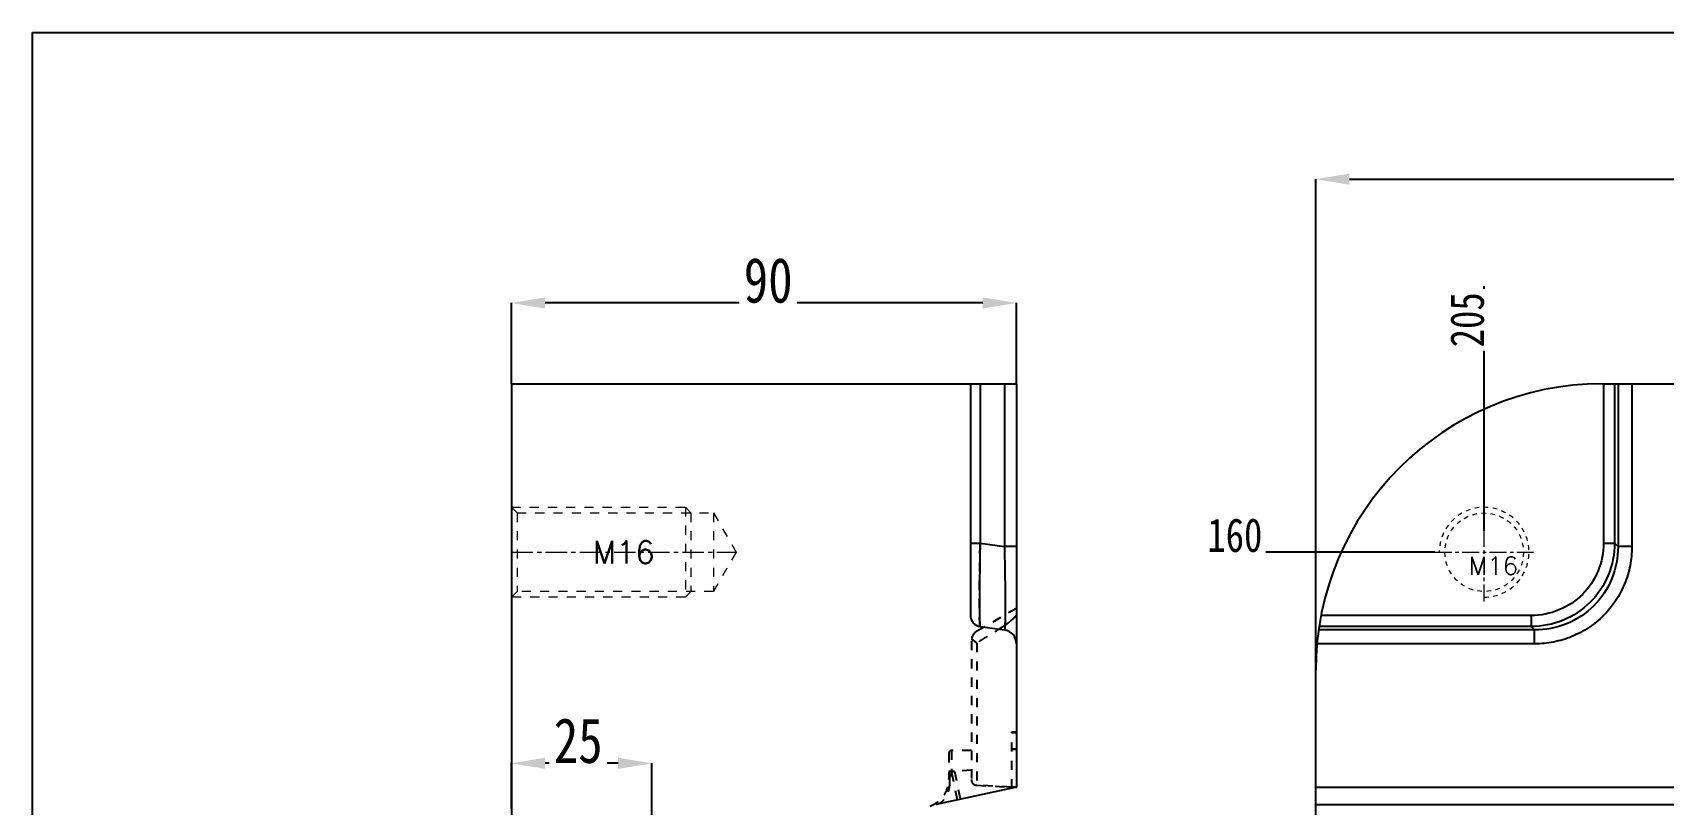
# Model space of a CAD drawing. Header units: millimetres. Extents: x -2895 to -298, y -11750 to -2997.
# Drawn here: x -2090 to -1799.4, y -6486.5 to -6349 of the extents above; entities that cross this region are included whole.
import ezdxf
from ezdxf.enums import TextEntityAlignment as Align

# ---------------------------------------------------------------- set-up
doc = ezdxf.new("R2010")
doc.units = ezdxf.units.MM
doc.header["$LTSCALE"] = 16.335
doc.header["$PDMODE"] = 3
doc.header["$PDSIZE"] = 0.3125
doc.linetypes.add('CENTER', pattern=[0.6, 0.375, -0.075, 0.075, -0.075])
doc.linetypes.add('HIDDEN', pattern=[0.2, 0.1, -0.1])
doc.layers.get('0').update_dxf_attribs({"linetype": 'CONTINUOUS'})
doc.layers.get('Defpoints').update_dxf_attribs({"linetype": 'CONTINUOUS'})
doc.layers.add('DEFAULT_2', color=8, linetype='HIDDEN')
doc.layers.add('screw', color=33, linetype='CONTINUOUS', lineweight=13)
doc.styles.get("Standard").update_dxf_attribs({"font": 'txt', "width": 0.8})
doc.styles.add('TXT', font='txt.shx', dxfattribs={"bigfont": 'gbcbig.shx'})
doc.dimstyles.new('ISO-25', dxfattribs={"dimtxt": 8, "dimasz": 6, "dimexe": 0, "dimexo": 0, "dimgap": 0, "dimtad": 1, "dimdsep": 46, "dimtxsty": 'Standard', "dimcen": 0, "dimclrd": 4, "dimclre": 4, "dimclrt": 6, "dimazin": 0, "dimtfac": 1, "dimtofl": 0, "dimtmove": 0, "dimatfit": 3, "dimfxl": 0, "dimarcsym": 0})

# ---------------------------------------------------------------- blocks, each defined once
blk = doc.blocks.new('*D561')
at = {"color": 4, "lineweight": -2, "transparency": 16777216}
for p, q in [((-1861.39, -6462.62), (-1861.39, -6375.15)), ((-1855.39, -6375.15), (-1397.39, -6375.15)), ((-1391.39, -6483.51), (-1391.39, -6375.15))]:
    blk.add_line(p, q, dxfattribs=at)
at = {"color": 4, "transparency": 16777216}
for points in [[(-1855.39, -6374.15), (-1855.39, -6376.15), (-1861.39, -6375.15)], [(-1397.39, -6374.15), (-1397.39, -6376.15), (-1391.39, -6375.15)]]:
    blk.add_solid(points, dxfattribs=at)
at = {"layer": 'Defpoints', "color": 0, "transparency": 16777216}
for p in [(-1391.39, -6375.15), (-1861.39, -6462.62), (-1391.39, -6483.51)]:
    blk.add_point(p, dxfattribs=at)
at = {"color": 6, "transparency": 16777216, "insert": (-1634.56, -6371.15), "char_height": 8, "attachment_point": 5, "bg_fill": 3, "box_fill_scale": 1.1, "bg_fill_color": 256, "bg_fill_true_color": 13158600, "bg_fill_transparency": 0}
blk.add_mtext('470', dxfattribs=at)
blk = doc.blocks.new('*D563')
at = {"color": 4, "lineweight": -2, "transparency": 16777216}
for p, q in [((-2004.72, -6487.3), (-2004.72, -6479.23)), ((-1985.72, -6479.23), (-1998.72, -6479.23)), ((-1979.72, -6488.57), (-1979.72, -6479.23))]:
    blk.add_line(p, q, dxfattribs=at)
at = {"color": 4, "transparency": 16777216}
for points in [[(-1998.72, -6478.23), (-1998.72, -6480.23), (-2004.72, -6479.23)], [(-1985.72, -6478.23), (-1985.72, -6480.23), (-1979.72, -6479.23)]]:
    blk.add_solid(points, dxfattribs=at)
at = {"layer": 'Defpoints', "color": 0, "transparency": 16777216}
for p in [(-2004.72, -6479.23), (-2004.72, -6487.3), (-1979.72, -6488.57)]:
    blk.add_point(p, dxfattribs=at)
at = {"color": 6, "transparency": 16777216, "insert": (-1992.82, -6475.23), "char_height": 8, "attachment_point": 5, "bg_fill": 3, "box_fill_scale": 1.1, "bg_fill_color": 256, "bg_fill_true_color": 13158600, "bg_fill_transparency": 0}
blk.add_mtext('25', dxfattribs=at)
blk = doc.blocks.new('*D565')
at = {"color": 4, "lineweight": -2, "transparency": 16777216}
for p, q in [((-2004.72, -6411.62), (-2004.72, -6397.22)), ((-1920.72, -6397.22), (-1998.72, -6397.22)), ((-1914.72, -6411.62), (-1914.72, -6397.22))]:
    blk.add_line(p, q, dxfattribs=at)
at = {"color": 4, "transparency": 16777216}
for points in [[(-1998.72, -6396.22), (-1998.72, -6398.22), (-2004.72, -6397.22)], [(-1920.72, -6396.22), (-1920.72, -6398.22), (-1914.72, -6397.22)]]:
    blk.add_solid(points, dxfattribs=at)
at = {"layer": 'Defpoints', "color": 0, "transparency": 16777216}
for p in [(-2004.72, -6397.22), (-2004.72, -6411.62), (-1914.72, -6411.62)]:
    blk.add_point(p, dxfattribs=at)
at = {"color": 6, "transparency": 16777216, "insert": (-1958.97, -6393.22), "char_height": 8, "attachment_point": 5, "bg_fill": 3, "box_fill_scale": 1.1, "bg_fill_color": 256, "bg_fill_true_color": 13158600, "bg_fill_transparency": 0}
blk.add_mtext('90', dxfattribs=at)
blk = doc.blocks.new('screw_m16_g')
at = {"layer": 'screw', "color": 1, "linetype": 'CENTER', "ltscale": 0.497582}
for p, q in [((0, -8.8), (0, 8.8)), ((-8.8, 0), (8.8, 0))]:
    blk.add_line(p, q, dxfattribs=at)
at = {"layer": 'screw', "color": 33, "linetype": 'HIDDEN', "ltscale": 0.497582}
blk.add_circle((0, 0), 7, dxfattribs=at)
at = {"layer": 'screw', "color": 92, "linetype": 'HIDDEN', "ltscale": 0.497582}
blk.add_arc((0, 0), 8, 270, 180, dxfattribs=at)
at = {"layer": 'screw', "color": 6, "style": 'TXT'}
blk.add_text('M16', height=3.2, dxfattribs=at).set_placement((-2.72, -4))
blk = doc.blocks.new('*D556')
at = {"color": 4, "lineweight": -2, "transparency": 16777216}
blk.add_line((-1840.19, -6441.62), (-1881.01, -6441.62), dxfattribs=at)
at = {"layer": 'Defpoints', "color": 0, "transparency": 16777216}
for p in [(-1840.19, -6441.62), (-1626.39, -6601.62)]:
    blk.add_point(p, dxfattribs=at)
at = {"color": 6, "transparency": 16777216, "insert": (-1875.81, -6438.62), "char_height": 6, "attachment_point": 5, "bg_fill": 3, "box_fill_scale": 1.1, "bg_fill_color": 256, "bg_fill_true_color": 13158600, "bg_fill_transparency": 0}
blk.add_mtext('160', dxfattribs=at)
at = {"layer": 'Defpoints', "color": 0, "transparency": 16777216}
blk.add_point((-1870.61, -6441.62), dxfattribs=at)
blk = doc.blocks.new('*D558')
at = {"color": 4, "lineweight": -2, "transparency": 16777216}
blk.add_line((-1831.39, -6437.81), (-1831.39, -6394.21), dxfattribs=at)
at = {"layer": 'Defpoints', "color": 0, "transparency": 16777216}
for p in [(-1831.39, -6437.81), (-1626.39, -6601.62)]:
    blk.add_point(p, dxfattribs=at)
at = {"color": 6, "transparency": 16777216, "insert": (-1834.39, -6400.21), "char_height": 6, "attachment_point": 5, "rotation": 90, "bg_fill": 3, "box_fill_scale": 1.1, "bg_fill_color": 256, "bg_fill_true_color": 13158600, "bg_fill_transparency": 0}
blk.add_mtext('205', dxfattribs=at)
at = {"layer": 'Defpoints', "color": 0, "transparency": 16777216}
blk.add_point((-1831.39, -6406.21), dxfattribs=at)

msp = doc.modelspace()

# ---------------------------------------------------------------- linework, layer by layer
at = {"color": 7, "linetype": 'Continuous'}
for p, q in [((-2004.722, -6411.623), (-2004.722, -6791.623)), ((-2004.722, -6411.623), (-1914.722, -6411.623)), ((-1922.922, -6411.623), (-1922.922, -6452.887)), ((-1921.2, -6411.623), (-1921.2, -6440.013)), ((-1916.874, -6411.623), (-1916.874, -6440.621)), ((-1914.722, -6411.623), (-1914.722, -6483.51)), ((-1810.385, -6411.623), (-1442.385, -6411.623)), ((-1810.122, -6411.623), (-1810.122, -6440.013)), ((-1808.141, -6411.623), (-1808.141, -6440.013)), ((-1807.533, -6411.623), (-1807.533, -6440.621)), ((-1805.057, -6411.623), (-1805.057, -6440.621)), ((-1922.922, -6440.013), (-1921.2, -6440.013)), ((-1921.2, -6440.013), (-1916.874, -6440.621)), ((-1914.722, -6440.621), (-1916.874, -6440.621)), ((-1810.122, -6440.013), (-1808.141, -6440.013)), ((-1808.141, -6440.013), (-1807.533, -6440.621)), ((-1805.057, -6440.621), (-1807.533, -6440.621)), ((-1822.995, -6452.887), (-1860.447, -6452.887)), ((-1822.995, -6452.887), (-1822.995, -6454.867)), ((-1921.2, -6454.867), (-1916.874, -6455.475)), ((-1822.387, -6455.475), (-1860.882, -6455.475)), ((-1822.995, -6454.867), (-1860.792, -6454.867)), ((-1822.995, -6454.867), (-1822.387, -6455.475)), ((-1822.387, -6457.951), (-1822.387, -6455.475)), ((-1822.387, -6457.951), (-1861.171, -6457.951)), ((-1861.385, -6740.623), (-1861.385, -6462.623)), ((-1914.722, -6483.51), (-1929.019, -6486.548)), ((-1861.385, -6483.51), (-1783.885, -6483.51)), ((-1861.385, -6486.548), (-1749.256, -6486.548))]:
    msp.add_line(p, q, dxfattribs=at)
msp.add_lwpolyline([(-2090.041, -6349.048), (-1299.97, -6349.048), (-1299.97, -6910.924), (-2090.041, -6910.924)], close=True)
for centre, radius, start, end in [((-1810.385, -6462.623), 51, 90, 179.99993), ((-1920.922, -6452.887), 2, 180, 262), ((-1917.222, -6457.951), 2.5, 0, 82)]:
    msp.add_arc(centre, radius, start, end, dxfattribs=at)
for points, knots in [([(-1921.2, -6440.013), (-1921.218, -6440.979), (-1921.249, -6442.874), (-1921.284, -6445.625), (-1921.303, -6447.801), (-1921.311, -6449.408), (-1921.313, -6450.485), (-1921.311, -6451.461), (-1921.306, -6452.325), (-1921.297, -6453.071), (-1921.285, -6453.691), (-1921.272, -6454.126), (-1921.259, -6454.407), (-1921.249, -6454.567), (-1921.239, -6454.691), (-1921.228, -6454.784), (-1921.218, -6454.834), (-1921.208, -6454.866), (-1921.2, -6454.867)], [0, 0, 0, 0, 0.1949732, 0.3825459, 0.5554064, 0.6342355, 0.706922, 0.7727742, 0.8311391, 0.881476, 0.9233175, 0.9562938, 0.9693701, 0.9801289, 0.9885569, 0.994652, 0.9984271, 1, 1, 1, 1]), ([(-1916.874, -6440.621), (-1916.852, -6441.59), (-1916.814, -6443.49), (-1916.77, -6446.251), (-1916.746, -6448.435), (-1916.737, -6450.048), (-1916.734, -6451.128), (-1916.736, -6452.105), (-1916.743, -6452.969), (-1916.753, -6453.712), (-1916.769, -6454.328), (-1916.787, -6454.81), (-1916.808, -6455.129), (-1916.826, -6455.312), (-1916.841, -6455.401), (-1916.85, -6455.448), (-1916.867, -6455.477), (-1916.874, -6455.475)], [0, 0, 0, 0, 0.1954133, 0.3836121, 0.557117, 0.6362006, 0.7090592, 0.7749802, 0.8332925, 0.8834513, 0.9249957, 0.9575718, 0.9809337, 0.9891107, 0.9949575, 0.9985096, 1, 1, 1, 1]), ([(-1808.141, -6440.013), (-1808.146, -6441.946), (-1808.916, -6445.85), (-1812.217, -6450.792), (-1817.159, -6454.093), (-1821.063, -6454.863), (-1822.995, -6454.867)], [0, 0, 0, 0, 0.2500415, 0.5000414, 0.7499868, 1, 1, 1, 1]), ([(-1810.122, -6440.013), (-1810.122, -6441.69), (-1810.78, -6445.079), (-1813.639, -6449.37), (-1817.93, -6452.229), (-1821.319, -6452.887), (-1822.995, -6452.887)], [0, 0, 0, 0, 0.2500577, 0.5000416, 0.7499707, 1, 1, 1, 1]), ([(-1807.533, -6440.621), (-1807.527, -6442.558), (-1808.273, -6446.476), (-1811.569, -6451.44), (-1816.534, -6454.735), (-1820.451, -6455.482), (-1822.387, -6455.475)], [0, 0, 0, 0, 0.2500444, 0.5000443, 0.7499905, 1, 1, 1, 1]), ([(-1805.057, -6440.621), (-1805.058, -6441.755), (-1805.277, -6444.028), (-1806.26, -6447.305), (-1807.865, -6450.327), (-1810.033, -6452.975), (-1812.681, -6455.144), (-1815.704, -6456.749), (-1818.981, -6457.731), (-1821.254, -6457.951), (-1822.387, -6457.951)], [0, 0, 0, 0, 0.1249878, 0.2500067, 0.3749989, 0.4999994, 0.6249998, 0.7499923, 0.8750117, 1, 1, 1, 1])]:
    msp.add_open_spline(points, degree=3, knots=knots, dxfattribs=at)
at = {"layer": 'DEFAULT_2', "color": 8, "linetype": 'HIDDEN'}
for p, q in [((-1914.722, -6451.623), (-1921.762, -6455.688)), ((-1922.762, -6457.42), (-1922.762, -6482.134)), ((-1921.81, -6457.802), (-1921.81, -6483.138)), ((-1915.522, -6483.68), (-1915.522, -6473.623)), ((-1915.522, -6473.623), (-1914.722, -6473.623)), ((-1915.522, -6473.719), (-1914.722, -6473.719)), ((-1926.28, -6476.951), (-1926.28, -6480.829)), ((-1922.762, -6476.951), (-1926.28, -6476.951)), ((-1915.522, -6476.623), (-1914.722, -6476.623)), ((-1915.522, -6476.719), (-1914.722, -6476.719)), ((-1926.782, -6477.454), (-1926.782, -6482.129)), ((-1925.765, -6480.72), (-1926.782, -6480.72)), ((-1926.28, -6480.829), (-1926.624, -6481.633)), ((-1926.624, -6481.633), (-1926.403, -6481.118)), ((-1926.403, -6481.118), (-1926.318, -6480.918)), ((-1926.318, -6480.918), (-1926.28, -6480.829)), ((-1925.765, -6480.72), (-1926.28, -6480.829)), ((-1925.235, -6485.744), (-1926.28, -6480.829)), ((-1922.762, -6480.446), (-1925.765, -6480.72)), ((-1925.765, -6480.72), (-1924.72, -6485.635)), ((-1921.81, -6483.138), (-1914.722, -6483.51)), ((-1921.81, -6483.138), (-1914.722, -6483.51)), ((-1915.69, -6483.459), (-1921.81, -6483.138)), ((-1915.694, -6483.459), (-1921.81, -6483.138)), ((-1914.722, -6483.51), (-1915.694, -6483.459)), ((-1914.722, -6483.51), (-1915.69, -6483.459))]:
    msp.add_line(p, q, dxfattribs=at)
for centre, radius, start, end in [((-1920.762, -6457.42), 2, 120, 180), ((-1944.316, -6414.725), 48.48, 303.0203, 303.95219), ((-1948.393, -6408.509), 55.914, 303.11766, 303.30474), ((-1942.464, -6417.507), 45.138, 303.28715, 303.98388), ((-1926.28, -6477.453), 0.502, 90, 180), ((-1931.807, -6482.129), 5.025, 289.77613, 0), ((-1933.751, -6482.438), 7.173, 2.4506, 6.4432), ((-1933.383, -6482.431), 6.805, 354.9625, 2.52021), ((-1921.757, -6482.135), 1.005, 179.99371, 267.00629)]:
    msp.add_arc(centre, radius, start, end, dxfattribs=at)
for points, knots in [([(-1921.2, -6454.867), (-1921.208, -6454.866), (-1921.218, -6454.834), (-1921.228, -6454.784), (-1921.239, -6454.691), (-1921.249, -6454.567), (-1921.259, -6454.407), (-1921.272, -6454.126), (-1921.285, -6453.691), (-1921.297, -6453.071), (-1921.306, -6452.325), (-1921.311, -6451.46), (-1921.313, -6450.484), (-1921.311, -6449.407), (-1921.303, -6447.8), (-1921.284, -6445.625), (-1921.249, -6442.874), (-1921.218, -6440.979), (-1921.2, -6440.013)], [0, 0, 0, 0, 0.0015726, 0.0053466, 0.0114407, 0.0198689, 0.03063, 0.0437109, 0.0767009, 0.1185589, 0.1689233, 0.227305, 0.2931714, 0.3658628, 0.4446785, 0.6174954, 0.8050208, 1, 1, 1, 1]), ([(-1914.722, -6452.778), (-1914.721, -6452.773), (-1914.743, -6452.812), (-1914.758, -6452.827), (-1914.801, -6452.891), (-1914.869, -6452.981), (-1914.978, -6453.117), (-1915.128, -6453.282), (-1915.299, -6453.454), (-1915.485, -6453.626), (-1915.683, -6453.798), (-1915.963, -6454.026), (-1916.331, -6454.306), (-1916.791, -6454.634), (-1917.266, -6454.958), (-1917.915, -6455.389), (-1918.745, -6455.92), (-1919.756, -6456.551), (-1920.779, -6457.178), (-1921.465, -6457.594), (-1921.81, -6457.802)], [0, 0, 0, 0, 0.0018308, 0.0070125, 0.0148207, 0.0245328, 0.0476039, 0.0736345, 0.1015076, 0.1306498, 0.1607386, 0.1915549, 0.254823, 0.3196657, 0.3856092, 0.452351, 0.5874986, 0.7241306, 0.8617309, 1, 1, 1, 1]), ([(-1914.722, -6452.778), (-1914.727, -6452.779), (-1914.731, -6452.794), (-1914.744, -6452.808), (-1914.765, -6452.841), (-1914.8, -6452.888), (-1914.849, -6452.955), (-1914.908, -6453.03), (-1914.999, -6453.14), (-1915.128, -6453.283), (-1915.298, -6453.454), (-1915.55, -6453.687), (-1915.893, -6453.973), (-1916.331, -6454.306), (-1916.791, -6454.634), (-1917.265, -6454.958), (-1917.915, -6455.389), (-1918.745, -6455.92), (-1919.756, -6456.551), (-1920.779, -6457.178), (-1921.465, -6457.594), (-1921.81, -6457.802)], [0, 0, 0, 0, 0.0018367, 0.0040445, 0.0070064, 0.0148164, 0.0245322, 0.0355873, 0.0475992, 0.0736341, 0.1015116, 0.130656, 0.1915533, 0.2548189, 0.3196589, 0.3856001, 0.4523426, 0.5874908, 0.7241252, 0.861728, 1, 1, 1, 1]), ([(-1917.24, -6454.939), (-1916.965, -6454.754), (-1916.56, -6454.474), (-1916.04, -6454.086), (-1915.674, -6453.793), (-1915.39, -6453.543), (-1915.184, -6453.34), (-1915.045, -6453.192), (-1914.925, -6453.051), (-1914.838, -6452.941), (-1914.783, -6452.864), (-1914.751, -6452.822), (-1914.735, -6452.793), (-1914.723, -6452.782), (-1914.722, -6452.778)], [0, 0, 0, 0, 0.2977243, 0.442675, 0.5836156, 0.7185961, 0.7828385, 0.8439586, 0.9004878, 0.9497192, 0.9699895, 0.9860054, 0.9963763, 1, 1, 1, 1]), ([(-1917.234, -6454.935), (-1916.96, -6454.751), (-1916.556, -6454.471), (-1916.037, -6454.083), (-1915.672, -6453.791), (-1915.338, -6453.497), (-1915.091, -6453.246), (-1914.924, -6453.051), (-1914.826, -6452.927), (-1914.765, -6452.835), (-1914.729, -6452.792), (-1914.722, -6452.778)], [0, 0, 0, 0, 0.2977588, 0.4427211, 0.5836614, 0.7186479, 0.843976, 0.9005047, 0.9497401, 0.9859826, 1, 1, 1, 1]), ([(-1922.72, -6457.01), (-1922.674, -6457.086), (-1922.537, -6457.22), (-1922.219, -6457.465), (-1921.975, -6457.664), (-1921.81, -6457.802)], [0, 0, 0, 0, 0.220503, 0.4649572, 1, 1, 1, 1]), ([(-1921.81, -6457.802), (-1921.948, -6457.686), (-1922.154, -6457.52), (-1922.422, -6457.307), (-1922.55, -6457.204), (-1922.606, -6457.149)], [0, 0, 0, 0, 0.5247597, 0.7704199, 1, 1, 1, 1]), ([(-1929.019, -6486.548), (-1928.623, -6486.464), (-1928.03, -6486.153), (-1927.433, -6485.492), (-1926.909, -6484.603), (-1926.56, -6483.281), (-1926.562, -6482.179), (-1926.624, -6481.633)], [0, 0, 0, 0, 0.2044645, 0.3212413, 0.4479635, 0.7224999, 1, 1, 1, 1]), ([(-1929.009, -6486.546), (-1928.707, -6486.481), (-1928.082, -6486.202), (-1927.33, -6485.409), (-1926.807, -6484.308), (-1926.644, -6483.468), (-1926.605, -6483.028)], [0, 0, 0, 0, 0.2043459, 0.4392475, 0.7081992, 1, 1, 1, 1]), ([(-1926.624, -6481.633), (-1926.644, -6481.68), (-1926.68, -6481.775), (-1926.718, -6481.896), (-1926.743, -6481.985), (-1926.764, -6482.055), (-1926.766, -6482.08), (-1926.787, -6482.136), (-1926.782, -6482.129)], [0, 0, 0, 0, 0.295992, 0.5834481, 0.7202391, 0.8471314, 0.9527055, 1, 1, 1, 1]), ([(-1926.624, -6481.633), (-1926.644, -6481.68), (-1926.68, -6481.775), (-1926.718, -6481.896), (-1926.743, -6481.985), (-1926.764, -6482.055), (-1926.766, -6482.08), (-1926.787, -6482.136), (-1926.782, -6482.129)], [0, 0, 0, 0, 0.295992, 0.5834481, 0.7202391, 0.8471314, 0.9527055, 1, 1, 1, 1]), ([(-1926.782, -6482.129), (-1926.782, -6482.12), (-1926.772, -6482.095), (-1926.761, -6482.048), (-1926.744, -6481.986), (-1926.718, -6481.894), (-1926.68, -6481.775), (-1926.643, -6481.681), (-1926.624, -6481.633)], [0, 0, 0, 0, 0.0518988, 0.1533052, 0.2822157, 0.4183522, 0.7048856, 1, 1, 1, 1])]:
    msp.add_open_spline(points, degree=3, knots=knots, dxfattribs=at)
msp.add_open_spline([(-1922.606, -6457.149), (-1922.649, -6457.107), (-1922.689, -6457.061), (-1922.72, -6457.01)], degree=3, dxfattribs=at)
msp.add_open_spline([(-1922.606, -6457.149), (-1922.649, -6457.107), (-1922.689, -6457.061), (-1922.72, -6457.01)], degree=3, dxfattribs=at)
at = {"layer": 'screw', "color": 92, "linetype": 'HIDDEN', "ltscale": 0.995164}
for p, q in [((-2004.722, -6433.623), (-1973.722, -6433.623)), ((-1973.722, -6433.623), (-1972.722, -6434.623)), ((-1973.722, -6433.623), (-1973.722, -6449.623)), ((-1972.722, -6434.623), (-1972.722, -6448.623)), ((-1973.722, -6449.623), (-2004.722, -6449.623)), ((-1972.722, -6448.623), (-1973.722, -6449.623))]:
    msp.add_line(p, q, dxfattribs=at)
at = {"layer": 'screw', "color": 8, "linetype": 'HIDDEN', "ltscale": 0.995164}
for p, q in [((-2004.722, -6433.623), (-2003.722, -6434.623)), ((-2003.722, -6434.623), (-2003.722, -6448.623)), ((-2003.722, -6434.623), (-1968.722, -6434.623)), ((-1968.722, -6434.623), (-1964.681, -6441.623)), ((-1968.722, -6434.623), (-1968.722, -6448.623)), ((-1964.681, -6441.623), (-1968.722, -6448.623)), ((-2003.722, -6448.623), (-2004.722, -6449.623)), ((-1968.722, -6448.623), (-2003.722, -6448.623))]:
    msp.add_line(p, q, dxfattribs=at)
at = {"layer": 'screw', "color": 1, "linetype": 'CENTER', "ltscale": 0.621977}
msp.add_line((-2004.722, -6441.623), (-1964.681, -6441.623), dxfattribs=at)

# ---------------------------------------------------------------- texts
at = {"layer": 'screw', "color": 6, "linetype": 'HIDDEN', "ltscale": 0.995164, "style": 'TXT'}
msp.add_text('M16', height=4, rotation=360, dxfattribs=at).set_placement((-1984.701, -6441.623), align=Align.MIDDLE)

# ---------------------------------------------------------------- next in the draw order: dimensions: what is measured, and where the dimension line sits
for base, p1, p2, picture, middle in [((-1391.385, -6375.149), (-1861.385, -6462.623), (-1391.385, -6483.51), '*D561', (-1634.561, -6375.149)), ((-2004.722, -6397.217), (-1914.722, -6411.623), (-2004.722, -6411.623), '*D565', (-1958.97, -6397.217)), ((-2004.722, -6479.234), (-1979.722, -6488.573), (-2004.722, -6487.303), '*D563', (-1992.82, -6479.234))]:
    dim = msp.add_linear_dim(base=base, p1=p1, p2=p2, dimstyle='ISO-25', override={"dimfxl": 1.25})
    dim.commit()
    dim.dimension.update_dxf_attribs({"geometry": picture, "text_midpoint": middle, "dimtype": 160})

# ---------------------------------------------------------------- next in the draw order: block references
at = {"layer": 'screw'}
msp.add_blockref('screw_m16_g', (-1831.385, -6441.623), dxfattribs=at)

# ---------------------------------------------------------------- next in the draw order: dimensions: what is measured, and where the dimension line sits
dim = msp.add_ordinate_dim(feature_location=(-1840.185, -6441.623), offset=(-30.42, 0), dtype=0, origin=(-1626.385, -6601.624), dimstyle='ISO-25', override={"dimtxt": 6, "dimfxl": 1.25})
dim.commit()
dim.dimension.update_dxf_attribs({"geometry": '*D556', "text_midpoint": (-1875.805, -6438.623)})

# ---------------------------------------------------------------- next in the draw order: dimensions: what is measured, and where the dimension line sits
dim = msp.add_ordinate_dim(feature_location=(-1831.385, -6437.807), offset=(0, 31.6), dtype=1, origin=(-1626.385, -6601.624), dimstyle='ISO-25', override={"dimtxt": 6, "dimfxl": 1.25})
dim.commit()
dim.dimension.update_dxf_attribs({"geometry": '*D558', "text_midpoint": (-1834.385, -6400.207)})

doc.saveas('drawing.dxf')
